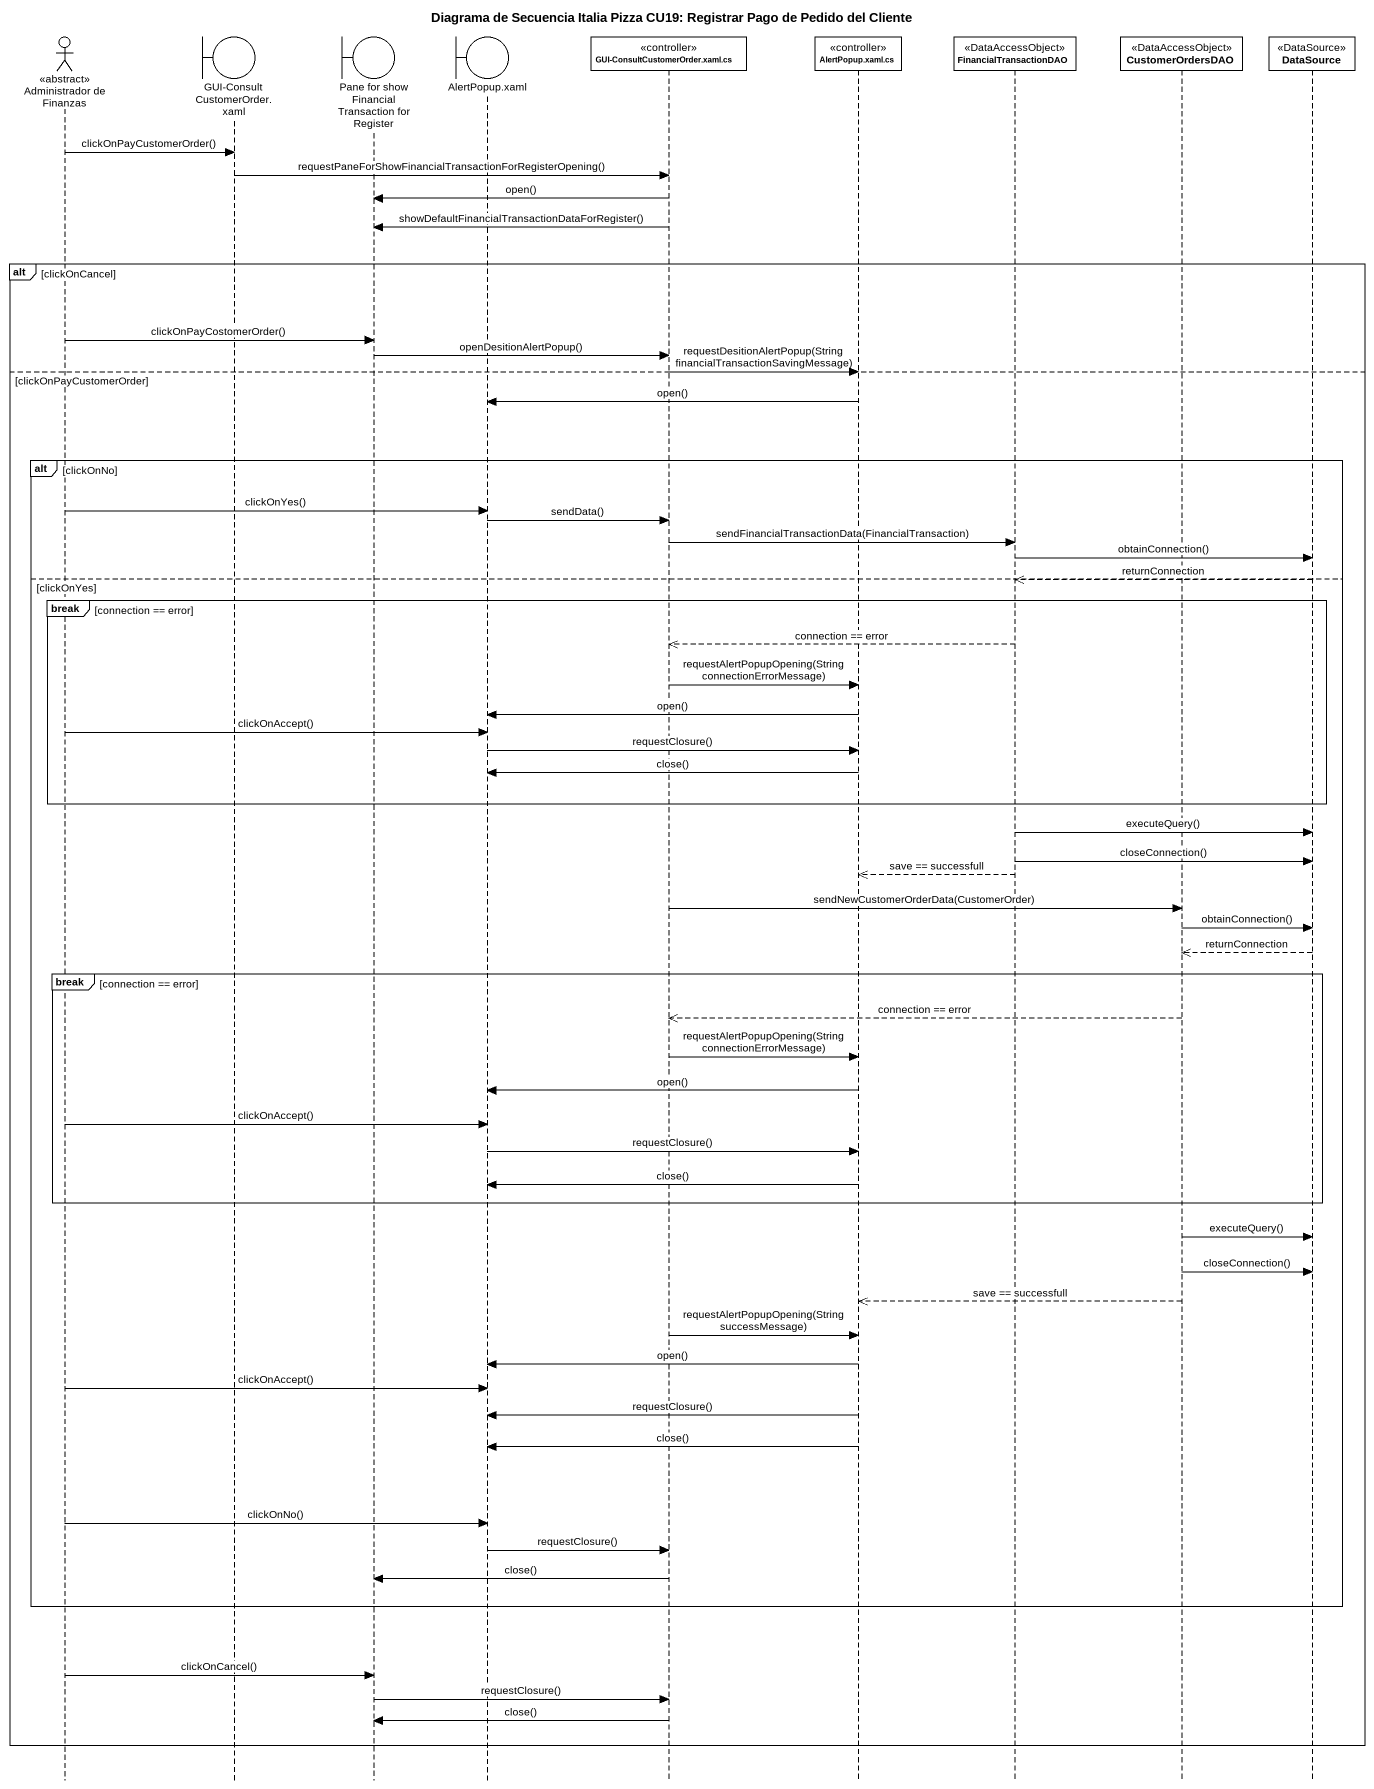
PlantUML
@startuml
title Diagrama de Secuencia Italia Pizza CU19: Registrar Pago de Pedido del Cliente
hide footbox
actor "Administrador de Finanzas" as Administrador_de_Finanzas <<abstract>>
boundary "GUI-ConsultCustomerOrder.xaml" as GUI_ConsultCustomerOrder
boundary "Pane for show Financial Transaction for Register" as Pane_for_show_Financial
boundary "AlertPopup.xaml" as AlertPopup_xaml
participant "GUI-ConsultCustomerOrder.xaml.cs" as GUI_ConsultCustomerOrder_2 <<controller>>
participant "AlertPopup.xaml.cs" as AlertPopup_xaml_cs <<controller>>
participant FinancialTransactionDAO <<DataAccessObject>>
participant CustomerOrdersDAO <<DataAccessObject>>
participant DataSource <<DataSource>>

Administrador_de_Finanzas -> GUI_ConsultCustomerOrder : clickOnPayCustomerOrder()
GUI_ConsultCustomerOrder -> GUI_ConsultCustomerOrder_2 : requestPaneForShowFinancialTransactionForRegisterOpening()
GUI_ConsultCustomerOrder_2 -> Pane_for_show_Financial : open()
GUI_ConsultCustomerOrder_2 -> Pane_for_show_Financial : showDefaultFinancialTransactionDataForRegister()
alt clickOnCancel
  Administrador_de_Finanzas -> Pane_for_show_Financial : clickOnPayCostomerOrder()
  Pane_for_show_Financial -> GUI_ConsultCustomerOrder_2 : openDesitionAlertPopup()
else clickOnPayCustomerOrder
  GUI_ConsultCustomerOrder_2 -> AlertPopup_xaml_cs : requestDesitionAlertPopup(String financialTransactionSavingMessage)
  AlertPopup_xaml_cs -> AlertPopup_xaml : open()
  alt clickOnNo
    Administrador_de_Finanzas -> AlertPopup_xaml : clickOnYes()
    AlertPopup_xaml -> GUI_ConsultCustomerOrder_2 : sendData()
    GUI_ConsultCustomerOrder_2 -> FinancialTransactionDAO : sendFinancialTransactionData(FinancialTransaction)
    FinancialTransactionDAO -> DataSource : obtainConnection()
  else clickOnYes
    DataSource -->> FinancialTransactionDAO : returnConnection
    break connection == error
      FinancialTransactionDAO -->> GUI_ConsultCustomerOrder_2 : connection == error
      GUI_ConsultCustomerOrder_2 -> AlertPopup_xaml_cs : requestAlertPopupOpening(String connectionErrorMessage)
      AlertPopup_xaml_cs -> AlertPopup_xaml : open()
      Administrador_de_Finanzas -> AlertPopup_xaml : clickOnAccept()
      AlertPopup_xaml -> AlertPopup_xaml_cs : requestClosure()
      AlertPopup_xaml_cs -> AlertPopup_xaml : close()
    end
    FinancialTransactionDAO -> DataSource : executeQuery()
    FinancialTransactionDAO -> DataSource : closeConnection()
    FinancialTransactionDAO -->> AlertPopup_xaml_cs : save == successfull
    GUI_ConsultCustomerOrder_2 -> CustomerOrdersDAO : sendNewCustomerOrderData(CustomerOrder)
    CustomerOrdersDAO -> DataSource : obtainConnection()
    DataSource -->> CustomerOrdersDAO : returnConnection
    break connection == error
      CustomerOrdersDAO -->> GUI_ConsultCustomerOrder_2 : connection == error
      GUI_ConsultCustomerOrder_2 -> AlertPopup_xaml_cs : requestAlertPopupOpening(String connectionErrorMessage)
      AlertPopup_xaml_cs -> AlertPopup_xaml : open()
      Administrador_de_Finanzas -> AlertPopup_xaml : clickOnAccept()
      AlertPopup_xaml -> AlertPopup_xaml_cs : requestClosure()
      AlertPopup_xaml_cs -> AlertPopup_xaml : close()
    end
    CustomerOrdersDAO -> DataSource : executeQuery()
    CustomerOrdersDAO -> DataSource : closeConnection()
    CustomerOrdersDAO -->> AlertPopup_xaml_cs : save == successfull
    GUI_ConsultCustomerOrder_2 -> AlertPopup_xaml_cs : requestAlertPopupOpening(String successMessage)
    AlertPopup_xaml_cs -> AlertPopup_xaml : open()
    Administrador_de_Finanzas -> AlertPopup_xaml : clickOnAccept()
    AlertPopup_xaml_cs -> AlertPopup_xaml : requestClosure()
    AlertPopup_xaml_cs -> AlertPopup_xaml : close()
    Administrador_de_Finanzas -> AlertPopup_xaml : clickOnNo()
    AlertPopup_xaml -> GUI_ConsultCustomerOrder_2 : requestClosure()
    GUI_ConsultCustomerOrder_2 -> Pane_for_show_Financial : close()
  end
  Administrador_de_Finanzas -> Pane_for_show_Financial : clickOnCancel()
  Pane_for_show_Financial -> GUI_ConsultCustomerOrder_2 : requestClosure()
  GUI_ConsultCustomerOrder_2 -> Pane_for_show_Financial : close()
end
@enduml
